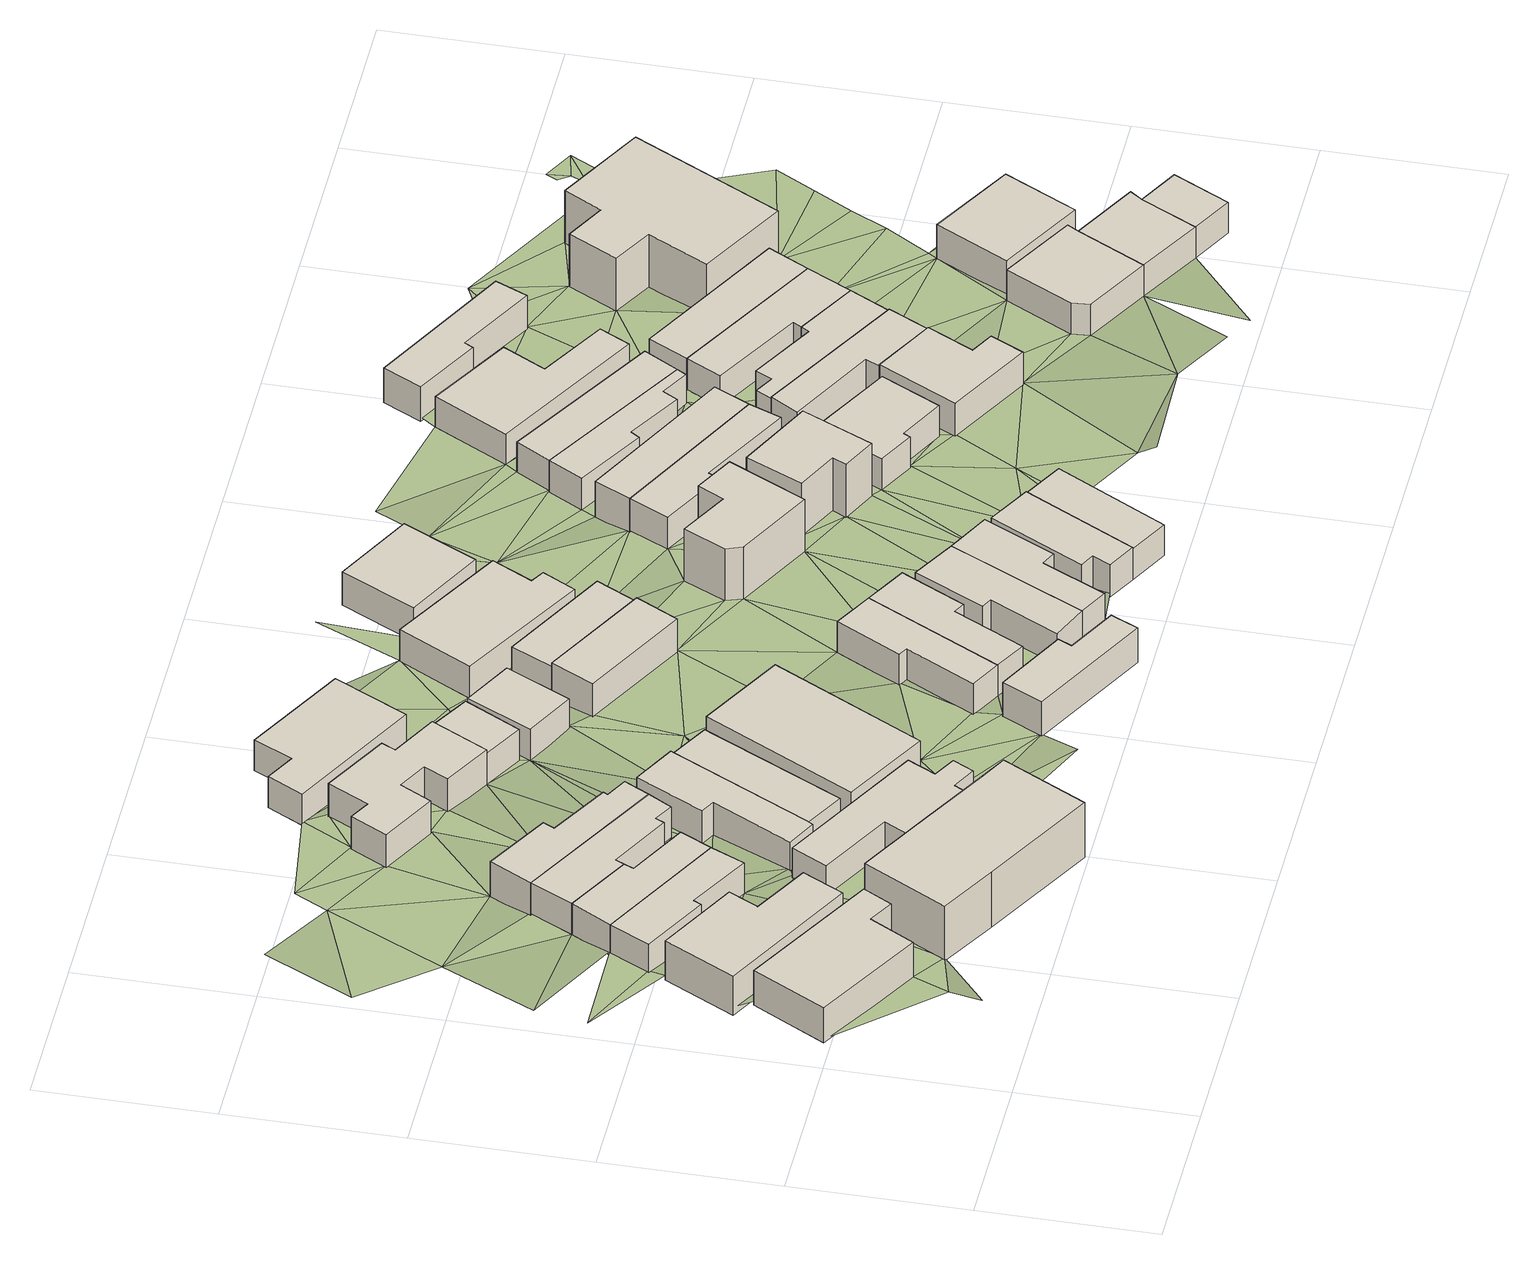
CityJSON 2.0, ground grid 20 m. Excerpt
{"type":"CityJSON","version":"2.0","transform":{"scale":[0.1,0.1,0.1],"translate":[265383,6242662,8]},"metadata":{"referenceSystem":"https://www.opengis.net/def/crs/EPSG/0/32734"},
"CityObjects":{
"building1":{"type":"Building","attributes":{"address":"27 Burns Road Salt River Cape Town","building":"house","building:levels":1,"building_height":4.1,"roof_height":15.31,"ground_height":11.21,"plus_code":"4FRW3F96+WQM"},"geometry":[{"type":"Solid","lod":"1","boundaries":[[[[0,1,2,3]],[[1,4,5,2]],[[4,6,7,5]],[[6,8,9,7]],[[8,10,11,9]],[[10,0,3,11]],[[3,2,5,7,9,11]],[[10,8,6,4,1,0]]]]}]},
"building2":{"type":"Building","attributes":{"address":"25 Burns Road Salt River Cape Town","building":"house","building:levels":1,"building_height":4.1,"roof_height":15.31,"ground_height":11.21,"plus_code":"4FRW3F96+XQ3"},"geometry":[{"type":"Solid","lod":"1","boundaries":[[[[12,13,14,15]],[[13,16,17,14]],[[16,18,19,17]],[[18,20,21,19]],[[20,22,23,21]],[[22,12,15,23]],[[15,14,17,19,21,23]],[[22,20,18,16,13,12]]]]}]},
"building3":{"type":"Building","attributes":{"address":"23 Burns Road Salt River Cape Town","building":"house","building:levels":1,"building_height":4.1,"roof_height":14.21,"ground_height":10.11,"plus_code":"4FRW3F96+XRJ"},"geometry":[{"type":"Solid","lod":"1","boundaries":[[[[24,25,26,27]],[[25,28,29,26]],[[28,30,31,29]],[[30,32,33,31]],[[32,34,35,33]],[[34,24,27,35]],[[27,26,29,31,33,35]],[[34,32,30,28,25,24]]]]}]},
"building4":{"type":"Building","attributes":{"address":"Madrassah Al Shafi-Iy-Yah 18 Coleridge Road Salt River Cape Town","building":"civic","building:levels":2,"amenity":"community_centre","building_height":6.9,"roof_height":17.6,"ground_height":10.7,"plus_code":"4FRW3F96+VVJ"},"geometry":[{"type":"Solid","lod":"1","boundaries":[[[[36,37,38,39]],[[37,40,41,38]],[[40,42,43,41]],[[42,44,45,43]],[[44,46,47,45]],[[46,48,49,47]],[[48,36,39,49]],[[39,38,41,43,45,47,49]],[[48,46,44,42,40,37,36]]]]}]},
"building5":{"type":"Building","attributes":{"address":"21 Burns Road Salt River Cape Town","building":"house","building:levels":1,"building_height":4.1,"roof_height":14.21,"ground_height":10.11,"plus_code":"4FRW3FC6+2R3"},"geometry":[{"type":"Solid","lod":"1","boundaries":[[[[25,24,27,26]],[[24,50,51,27]],[[50,52,53,51]],[[52,54,55,53]],[[54,56,57,55]],[[56,25,26,57]],[[26,27,51,53,55,57]],[[56,54,52,50,24,25]]]]}]},
"building6":{"type":"Building","attributes":{"address":"19 Burns Road Salt River Cape Town","building":"house","building:levels":1,"building_height":4.1,"roof_height":14.21,"ground_height":10.11,"plus_code":"4FRW3FC6+2RG"},"geometry":[{"type":"Solid","lod":"1","boundaries":[[[[56,54,55,57]],[[54,58,59,55]],[[58,60,61,59]],[[60,62,63,61]],[[62,64,65,63]],[[64,66,67,65]],[[66,68,69,67]],[[68,56,57,69]],[[57,55,59,61,63,65,67,69]],[[68,66,64,62,60,58,54,56]]]]}]},
"building7":{"type":"Building","attributes":{"address":"Coleridge Road Salt River Cape Town","building":"house","building:levels":1,"building_height":4.1,"roof_height":14.37,"ground_height":10.27,"plus_code":"4FRW3F96+WV9"},"geometry":[{"type":"Solid","lod":"1","boundaries":[[[[37,36,70,71]],[[36,72,73,70]],[[72,74,75,73]],[[74,76,77,75]],[[76,78,79,77]],[[78,80,81,79]],[[80,82,83,81]],[[82,84,85,83]],[[84,86,87,85]],[[86,37,71,87]],[[71,70,73,75,77,79,81,83,85,87]],[[86,84,82,80,78,76,74,72,36,37]]]]}]},
"building8":{"type":"Building","attributes":{"address":"17 Burns Road Salt River Cape Town","building":"house","building:levels":1,"building_height":4.1,"roof_height":14.21,"ground_height":10.11,"plus_code":"4FRW3FC6+2RQ"},"geometry":[{"type":"Solid","lod":"1","boundaries":[[[[88,89,67,69]],[[89,90,91,67]],[[90,92,93,91]],[[92,94,95,93]],[[94,96,97,95]],[[96,98,99,97]],[[98,100,101,99]],[[100,88,69,101]],[[69,67,91,93,95,97,99,101]],[[100,98,96,94,92,90,89,88]]]]}]},
"building9":{"type":"Building","attributes":{"address":"16 Tennyson Street Salt River Cape Town","building":"house","building:levels":1,"building_height":4.1,"roof_height":14.21,"ground_height":10.11,"plus_code":"4FRW3F96+XV7"},"geometry":[{"type":"Solid","lod":"1","boundaries":[[[[102,103,104,105]],[[103,106,107,104]],[[106,108,109,107]],[[108,110,111,109]],[[110,112,113,111]],[[112,114,115,113]],[[114,102,105,115]],[[105,104,107,109,111,113,115]],[[114,112,110,108,106,103,102]]]]}]},
"building10":{"type":"Building","attributes":{"address":"18 Tennyson Street Salt River Cape Town","building":"house","building:levels":1,"building_height":4.1,"roof_height":13.71,"ground_height":9.61,"plus_code":"4FRW3F96+XVH"},"geometry":[{"type":"Solid","lod":"1","boundaries":[[[[102,114,116,117]],[[114,118,119,116]],[[118,120,121,119]],[[120,102,117,121]],[[117,116,119,121]],[[120,118,114,102]]]]}]},
"building11":{"type":"Building","attributes":{"address":"15 Burns Road Salt River Cape Town","building":"house","building:levels":1,"building_height":4.1,"roof_height":13.68,"ground_height":9.58,"plus_code":"4FRW3FC6+4V4"},"geometry":[{"type":"Solid","lod":"1","boundaries":[[[[122,123,124,125]],[[123,126,127,124]],[[126,128,129,127]],[[128,130,131,129]],[[130,132,133,131]],[[132,134,135,133]],[[134,136,137,135]],[[136,138,139,137]],[[138,140,141,139]],[[140,142,143,141]],[[142,144,145,143]],[[144,122,125,145]],[[125,124,127,129,131,133,135,137,139,141,143,145]],[[144,142,140,138,136,134,132,130,128,126,123,122]]]]}]},
"building12":{"type":"Building","attributes":{"address":"20 Tennyson Street Salt River Cape Town","building":"house","building:levels":1,"building_height":4.1,"roof_height":14.37,"ground_height":10.27,"plus_code":"4FRW3F96+XW4"},"geometry":[{"type":"Solid","lod":"1","boundaries":[[[[146,147,148,149]],[[147,150,151,148]],[[150,152,153,151]],[[152,146,149,153]],[[149,148,151,153]],[[152,150,147,146]]]]}]},
"building13":{"type":"Building","attributes":{"address":"13 Burns Road Salt River Cape Town","building":"house","building:levels":1,"building_height":4.1,"roof_height":13.23,"ground_height":9.13,"plus_code":"4FRW3FC6+4WC"},"geometry":[{"type":"Solid","lod":"1","boundaries":[[[[154,155,156,157]],[[155,158,159,156]],[[158,160,161,159]],[[160,162,163,161]],[[162,164,165,163]],[[164,154,157,165]],[[157,156,159,161,163,165]],[[164,162,160,158,155,154]]]]}]},
"building14":{"type":"Building","attributes":{"address":"13 Tennyson Street Salt River Cape Town","building":"house","building:levels":1,"building_height":4.1,"roof_height":13.23,"ground_height":9.13,"plus_code":"4FRW3FC6+3WM"},"geometry":[{"type":"Solid","lod":"1","boundaries":[[[[123,122,166,167]],[[122,168,169,166]],[[168,170,171,169]],[[170,123,167,171]],[[167,166,169,171]],[[170,168,122,123]]]]}]},
"building15":{"type":"Building","attributes":{"address":"19 Coleridge Road Salt River Cape Town","building":"house","building:levels":1,"building_height":4.1,"roof_height":14.64,"ground_height":10.54,"plus_code":"4FRW3F97+V26"},"geometry":[{"type":"Solid","lod":"1","boundaries":[[[[172,173,174,175]],[[173,176,177,174]],[[176,178,179,177]],[[178,180,181,179]],[[180,182,183,181]],[[182,172,175,183]],[[175,174,177,179,181,183]],[[182,180,178,176,173,172]]]]}]},
"building16":{"type":"Building","attributes":{"address":"13A Tennyson Street Salt River Cape Town","building":"house","building:levels":1,"building_height":4.1,"roof_height":13.23,"ground_height":9.13,"plus_code":"4FRW3FC6+3W9"},"geometry":[{"type":"Solid","lod":"1","boundaries":[[[[184,185,186,187]],[[185,188,189,186]],[[188,190,191,189]],[[190,184,187,191]],[[187,186,189,191]],[[190,188,185,184]]]]}]},
"building17":{"type":"Building","attributes":{"address":"22 Tennyson Street Salt River Cape Town","building":"house","building:levels":1,"building_height":4.1,"roof_height":14.07,"ground_height":9.97,"plus_code":"4FRW3F96+WX9"},"geometry":[{"type":"Solid","lod":"1","boundaries":[[[[192,193,194,195]],[[193,196,197,194]],[[196,198,199,197]],[[198,200,201,199]],[[200,202,203,201]],[[202,192,195,203]],[[195,194,197,199,201,203]],[[202,200,198,196,193,192]]]]}]},
"building18":{"type":"Building","attributes":{"address":"14 Coleridge Road Salt River Cape Town","building":"house","building:levels":1,"building_height":4.1,"roof_height":13.71,"ground_height":9.61,"plus_code":"4FRW3FC6+2XW"},"geometry":[{"type":"Solid","lod":"1","boundaries":[[[[204,205,206,207]],[[205,208,209,206]],[[208,210,211,209]],[[210,204,207,211]],[[207,206,209,211]],[[210,208,205,204]]]]}]},
"building19":{"type":"Building","attributes":{"address":"24 Tennyson Street Salt River Cape Town","building":"house","building:levels":1,"building_height":4.1,"roof_height":14.07,"ground_height":9.97,"plus_code":"4FRW3F97+W2G"},"geometry":[{"type":"Solid","lod":"1","boundaries":[[[[192,202,203,195]],[[202,212,213,203]],[[212,214,215,213]],[[214,216,217,215]],[[216,218,219,217]],[[218,192,195,219]],[[195,203,213,215,217,219]],[[218,216,214,212,202,192]]]]}]},
"building20":{"type":"Building","attributes":{"address":"12 Coleridge Road Salt River Cape Town","building":"house","building:levels":1,"building_height":4.1,"roof_height":13.23,"ground_height":9.13,"plus_code":"4FRW3FC6+3X5"},"geometry":[{"type":"Solid","lod":"1","boundaries":[[[[220,221,222,223]],[[221,224,225,222]],[[224,226,227,225]],[[226,220,223,227]],[[223,222,225,227]],[[226,224,221,220]]]]}]},
"building21":{"type":"Building","attributes":{"address":"26 Tennyson Street Salt River Cape Town","building":"house","building:levels":1,"building_height":4.1,"roof_height":14.07,"ground_height":9.97,"plus_code":"4FRW3F97+V2X"},"geometry":[{"type":"Solid","lod":"1","boundaries":[[[[228,229,230,231]],[[229,232,233,230]],[[232,234,235,233]],[[234,236,237,235]],[[236,238,239,237]],[[238,228,231,239]],[[231,230,233,235,237,239]],[[238,236,234,232,229,228]]]]}]},
"building22":{"type":"Building","attributes":{"address":"10 Coleridge Road Salt River Cape Town","building":"house","building:levels":1,"building_height":4.1,"roof_height":13.23,"ground_height":9.13,"plus_code":"4FRW3FC6+3XX"},"geometry":[{"type":"Solid","lod":"1","boundaries":[[[[240,241,242,243]],[[241,244,245,242]],[[244,246,247,245]],[[246,248,249,247]],[[248,250,251,249]],[[250,240,243,251]],[[243,242,245,247,249,251]],[[250,248,246,244,241,240]]]]}]},
"building23":{"type":"Building","attributes":{"address":"28 Tennyson Street Salt River Cape Town","building":"house","building:levels":1,"building_height":4.1,"roof_height":14.07,"ground_height":9.97,"plus_code":"4FRW3F97+W33"},"geometry":[{"type":"Solid","lod":"1","boundaries":[[[[228,238,239,231]],[[238,252,253,239]],[[252,254,255,253]],[[254,256,257,255]],[[256,258,259,257]],[[258,228,231,259]],[[231,239,253,255,257,259]],[[258,256,254,252,238,228]]]]}]},
"building24":{"type":"Building","attributes":{"address":"30 Tennyson Street Salt River Cape Town","building":"house","building:levels":1,"building_height":4.1,"roof_height":14.07,"ground_height":9.97,"plus_code":"4FRW3F97+V3Q"},"geometry":[{"type":"Solid","lod":"1","boundaries":[[[[260,261,262,263]],[[261,264,265,262]],[[264,266,267,265]],[[266,268,269,267]],[[268,270,271,269]],[[270,260,263,271]],[[263,262,265,267,269,271]],[[270,268,266,264,261,260]]]]}]},
"building25":{"type":"Building","attributes":{"address":"8 Coleridge Road Salt River Cape Town","building":"house","building:levels":1,"building_height":4.1,"roof_height":13.13,"ground_height":9.03,"plus_code":"4FRW3FC7+42F"},"geometry":[{"type":"Solid","lod":"1","boundaries":[[[[272,273,274,275]],[[273,276,277,274]],[[276,278,279,277]],[[278,272,275,279]],[[275,274,277,279]],[[278,276,273,272]]]]}]},
"building26":{"type":"Building","attributes":{"address":"32 Tennyson Street Salt River Cape Town","building":"house","building:levels":1,"building_height":4.1,"roof_height":13.95,"ground_height":9.85,"plus_code":"4FRW3F97+V4F"},"geometry":[{"type":"Solid","lod":"1","boundaries":[[[[260,270,280,281]],[[270,282,283,280]],[[282,284,285,283]],[[284,260,281,285]],[[281,280,283,285]],[[284,282,270,260]]]]}]},
"building27":{"type":"Building","attributes":{"address":"17 Coleridge Road Salt River Cape Town","building":"house","building:levels":2,"building_height":6.9,"roof_height":16.37,"ground_height":9.47,"plus_code":"4FRW3FC7+233"},"geometry":[{"type":"Solid","lod":"1","boundaries":[[[[286,287,288,289]],[[287,290,291,288]],[[290,292,293,291]],[[292,294,295,293]],[[294,296,297,295]],[[296,298,299,297]],[[298,286,289,299]],[[289,288,291,293,295,297,299]],[[298,296,294,292,290,287,286]]]]}]},
"building28":{"type":"Building","attributes":{"address":"15 Tennyson Street Salt River Cape Town","building":"house","building:levels":2,"building_height":6.9,"roof_height":16.47,"ground_height":9.57,"plus_code":"4FRW3F97+X4M"},"geometry":[{"type":"Solid","lod":"1","boundaries":[[[[300,301,302,303]],[[301,304,305,302]],[[304,306,307,305]],[[306,308,309,307]],[[308,310,311,309]],[[310,300,303,311]],[[303,302,305,307,309,311]],[[310,308,306,304,301,300]]]]}]},
"building29":{"type":"Building","attributes":{"address":"15 Coleridge Road Salt River Cape Town","building":"house","building:levels":1,"building_height":4.1,"roof_height":13.67,"ground_height":9.57,"plus_code":"4FRW3FC7+24C"},"geometry":[{"type":"Solid","lod":"1","boundaries":[[[[312,313,314,315]],[[313,316,317,314]],[[316,318,319,317]],[[318,320,321,319]],[[320,322,323,321]],[[322,312,315,323]],[[315,314,317,319,321,323]],[[322,320,318,316,313,312]]]]}]},
"building30":{"type":"Building","attributes":{"address":"13 Coleridge Road Salt River Cape Town","building":"house","building:levels":1,"building_height":4.1,"roof_height":13.67,"ground_height":9.57,"plus_code":"4FRW3FC7+24P"},"geometry":[{"type":"Solid","lod":"1","boundaries":[[[[324,325,323,315]],[[325,326,327,323]],[[326,328,329,327]],[[328,324,315,329]],[[315,323,327,329]],[[328,326,325,324]]]]}]},
"building31":{"type":"Building","attributes":{"address":"17 Tennyson Street Salt River Cape Town","building":"house","building:levels":1,"building_height":4.1,"roof_height":13.67,"ground_height":9.57,"plus_code":"4FRW3F97+X57"},"geometry":[{"type":"Solid","lod":"1","boundaries":[[[[330,331,332,333]],[[331,334,335,332]],[[334,336,337,335]],[[336,338,339,337]],[[338,340,341,339]],[[340,330,333,341]],[[333,332,335,337,339,341]],[[340,338,336,334,331,330]]]]}]},
"building32":{"type":"Building","attributes":{"address":"Coleridge Road Salt River Cape Town","building":"house","building:levels":1,"building_height":4.1,"roof_height":13.25,"ground_height":9.15,"plus_code":"4FRW3FC7+348"},"geometry":[{"type":"Solid","lod":"1","boundaries":[[[[342,343,344,345]],[[343,346,347,344]],[[346,348,349,347]],[[348,350,351,349]],[[350,352,353,351]],[[352,354,355,353]],[[354,356,357,355]],[[356,342,345,357]],[[345,344,347,349,351,353,355,357]],[[356,354,352,350,348,346,343,342]]]]}]},
"building33":{"type":"Building","attributes":{"address":"Coleridge Road Salt River Cape Town","building":"house","building:levels":1,"building_height":4.1,"roof_height":13.25,"ground_height":9.15,"plus_code":"4FRW3FC7+35C"},"geometry":[{"type":"Solid","lod":"1","boundaries":[[[[358,359,357,345]],[[359,360,361,357]],[[360,362,363,361]],[[362,358,345,363]],[[345,357,361,363]],[[362,360,359,358]]]]}]},
"building34":{"type":"Building","attributes":{"address":"22 Cecil Road Salt River Cape Town","building":"house","building:levels":1,"building_height":4.1,"roof_height":13.95,"ground_height":9.85,"plus_code":"4FRW3F97+W6R"},"geometry":[{"type":"Solid","lod":"1","boundaries":[[[[364,365,366,367]],[[365,368,369,366]],[[368,370,371,369]],[[370,372,373,371]],[[372,374,375,373]],[[374,364,367,375]],[[367,366,369,371,373,375]],[[374,372,370,368,365,364]]]]}]},
"building35":{"type":"Building","attributes":{"address":"20 Cecil Road Salt River Cape Town","building":"house","building:levels":1,"building_height":4.1,"roof_height":13.67,"ground_height":9.57,"plus_code":"4FRW3F97+X5Q"},"geometry":[{"type":"Solid","lod":"1","boundaries":[[[[376,377,378,379]],[[377,380,381,378]],[[380,382,383,381]],[[382,365,384,383]],[[365,364,385,384]],[[364,376,379,385]],[[379,378,381,383,384,385]],[[364,365,382,380,377,376]]]]}]},
"building36":{"type":"Building","attributes":{"address":"7 Coleridge Road Salt River Cape Town","building":"house","building:levels":1,"building_height":4.1,"roof_height":13.25,"ground_height":9.15,"plus_code":"4FRW3FC7+35R"},"geometry":[{"type":"Solid","lod":"1","boundaries":[[[[386,387,388,389]],[[387,390,391,388]],[[390,392,393,391]],[[392,394,395,393]],[[394,396,397,395]],[[396,386,389,397]],[[389,388,391,393,395,397]],[[396,394,392,390,387,386]]]]}]},
"building37":{"type":"Building","attributes":{"address":"18 Cecil Road Salt River Cape Town","building":"house","building:levels":1,"building_height":4.1,"roof_height":13.47,"ground_height":9.37,"plus_code":"4FRW3F97+X6V"},"geometry":[{"type":"Solid","lod":"1","boundaries":[[[[376,398,399,400]],[[398,401,402,399]],[[401,403,404,402]],[[403,405,406,404]],[[405,407,408,406]],[[407,409,410,408]],[[409,377,411,410]],[[377,376,400,411]],[[400,399,402,404,406,408,410,411]],[[377,409,407,405,403,401,398,376]]]]}]},
"building38":{"type":"Building","attributes":{"address":"16 Cecil Road Salt River Cape Town","building":"house","building:levels":1,"building_height":4.1,"roof_height":13.47,"ground_height":9.37,"plus_code":"4FRW3FC7+267"},"geometry":[{"type":"Solid","lod":"1","boundaries":[[[[398,412,413,399]],[[412,414,415,413]],[[414,416,417,415]],[[416,418,419,417]],[[418,401,402,419]],[[401,398,399,402]],[[399,413,415,417,419,402]],[[401,418,416,414,412,398]]]]}]},
"building39":{"type":"Building","attributes":{"address":"5 Coleridge Road Salt River Cape Town","building":"house","building:levels":1,"building_height":4.1,"roof_height":13.25,"ground_height":9.15,"plus_code":"4FRW3FC7+45P"},"geometry":[{"type":"Solid","lod":"1","boundaries":[[[[420,421,422,423]],[[421,424,425,422]],[[424,426,427,425]],[[426,428,429,427]],[[428,430,431,429]],[[430,420,423,431]],[[423,422,425,427,429,431]],[[430,428,426,424,421,420]]]]}]},
"building40":{"type":"Building","attributes":{"address":"14 Cecil Road Salt River Cape Town","building":"house","building:levels":1,"building_height":4.1,"roof_height":13.47,"ground_height":9.37,"plus_code":"4FRW3FC7+26P"},"geometry":[{"type":"Solid","lod":"1","boundaries":[[[[432,433,434,413]],[[433,435,436,434]],[[435,437,415,436]],[[437,432,413,415]],[[413,434,436,415]],[[437,435,433,432]]]]}]},
"building41":{"type":"Building","attributes":{"address":"29 Cecil Road Salt River Cape Town","building":"house","building:levels":1,"building_height":4.1,"roof_height":13.88,"ground_height":9.78,"plus_code":"4FRW3F97+W74"},"geometry":[{"type":"Solid","lod":"1","boundaries":[[[[438,439,440,441]],[[439,442,443,440]],[[442,444,445,443]],[[444,446,447,445]],[[446,448,449,447]],[[448,438,441,449]],[[441,440,443,445,447,449]],[[448,446,444,442,439,438]]]]}]},
"building42":{"type":"Building","attributes":{"address":"Tennyson Street Salt River Cape Town","building":"house","building:levels":1,"building_height":4.1,"roof_height":13.88,"ground_height":9.78,"plus_code":"4FRW3F97+V8M"},"geometry":[{"type":"Solid","lod":"1","boundaries":[[[[439,438,441,440]],[[438,450,451,441]],[[450,452,453,451]],[[452,454,455,453]],[[454,439,440,455]],[[440,441,451,453,455]],[[454,452,450,438,439]]]]}]},
"building43":{"type":"Building","attributes":{"address":"27 Cecil Road Salt River Cape Town","building":"house","building:levels":1,"building_height":4.1,"roof_height":13.88,"ground_height":9.78,"plus_code":"4FRW3F97+W8V"},"geometry":[{"type":"Solid","lod":"1","boundaries":[[[[456,457,458,459]],[[457,460,461,458]],[[460,462,463,461]],[[462,456,459,463]],[[459,458,461,463]],[[462,460,457,456]]]]}]},
"building44":{"type":"Building","attributes":{"address":"Tennyson Street Salt River Cape Town","building":"house","building:levels":1,"building_height":4.1,"roof_height":13.92,"ground_height":9.82,"plus_code":"4FRW3F97+V8H"},"geometry":[{"type":"Solid","lod":"1","boundaries":[[[[452,450,451,453]],[[450,464,465,451]],[[464,466,467,465]],[[466,452,453,467]],[[453,451,465,467]],[[466,464,450,452]]]]}]},
"building45":{"type":"Building","attributes":{"address":"8 Cecil Road Salt River Cape Town","building":"kindergarten","building:levels":2,"building_height":6.9,"roof_height":15.92,"ground_height":9.02,"plus_code":"4FRW3FC7+374"},"geometry":[{"type":"Solid","lod":"1","boundaries":[[[[468,469,470,471]],[[469,472,473,470]],[[472,474,475,473]],[[474,476,477,475]],[[476,478,479,477]],[[478,480,481,479]],[[480,482,483,481]],[[482,468,471,483]],[[471,470,473,475,477,479,481,483]],[[482,480,478,476,474,472,469,468]]]]}]},
"terrain1":{"type":"TINRelief","geometry":[{"type":"CompositeSurface","lod":"1","boundaries":[[[484,4,485]],[[486,484,487]],[[4,484,486]],[[488,489,490]],[[491,492,493]],[[490,494,488]],[[8,4,486]],[[6,4,8]],[[492,491,10]],[[30,490,489]],[[495,496,56]],[[56,496,494]],[[8,486,497]],[[489,20,30]],[[10,8,497]],[[495,498,499]],[[497,492,10]],[[20,500,501]],[[20,32,30]],[[498,502,499]],[[68,495,56]],[[497,503,492]],[[501,492,503]],[[32,20,34]],[[497,504,503]],[[34,20,501]],[[68,100,495]],[[504,497,505]],[[100,498,495]],[[503,506,501]],[[501,506,34]],[[503,504,507]],[[507,504,505]],[[52,508,54]],[[509,34,506]],[[24,34,509]],[[54,508,58]],[[508,52,50]],[[509,506,510]],[[58,508,60]],[[498,100,511]],[[511,512,498]],[[509,513,24]],[[60,508,50]],[[50,24,514]],[[510,506,515]],[[50,514,60]],[[513,514,24]],[[510,516,517]],[[518,511,100]],[[519,518,100]],[[511,520,512]],[[60,64,62]],[[64,60,514]],[[516,510,515]],[[515,506,80]],[[521,519,522]],[[36,48,74]],[[64,514,66]],[[36,74,72]],[[520,523,512]],[[514,524,66]],[[525,518,519]],[[521,526,527]],[[66,524,527]],[[80,78,76]],[[48,528,74]],[[122,519,521]],[[529,520,530]],[[80,531,515]],[[150,516,515]],[[529,523,520]],[[525,519,122]],[[532,518,525]],[[76,531,80]],[[74,533,76]],[[185,521,527]],[[534,531,76]],[[532,525,535]],[[185,527,524]],[[74,528,533]],[[120,516,150]],[[534,76,533]],[[529,128,523]],[[185,524,102]],[[122,521,185]],[[536,102,120]],[[523,128,162]],[[534,533,537]],[[147,531,534]],[[168,122,185]],[[128,538,123]],[[185,102,539]],[[150,536,120]],[[537,540,534]],[[536,539,102]],[[128,123,162]],[[541,534,540]],[[168,185,184]],[[150,147,536]],[[540,537,202]],[[147,534,541]],[[123,170,162]],[[184,170,168]],[[539,536,542]],[[212,202,537]],[[180,212,537]],[[170,543,162]],[[540,198,541]],[[543,170,184]],[[539,542,205]],[[164,162,543]],[[542,536,544]],[[545,236,180]],[[544,536,147]],[[190,539,205]],[[546,543,184]],[[180,236,212]],[[546,184,190]],[[547,236,545]],[[147,541,193]],[[234,212,236]],[[205,548,190]],[[547,549,236]],[[546,190,548]],[[193,544,147]],[[543,550,164]],[[214,212,232]],[[550,543,546]],[[232,212,234]],[[551,549,547]],[[552,164,550]],[[214,232,216]],[[250,546,548]],[[216,232,229]],[[544,193,290]],[[193,192,290]],[[553,554,551]],[[218,216,229]],[[551,554,254]],[[548,221,250]],[[544,287,555]],[[554,553,556]],[[550,557,558]],[[544,290,287]],[[554,256,254]],[[550,244,557]],[[229,228,218]],[[218,292,192]],[[221,555,286]],[[555,287,286]],[[240,250,221]],[[292,290,192]],[[559,256,554]],[[292,218,228]],[[560,557,244]],[[241,240,244]],[[256,559,258]],[[221,286,313]],[[221,312,240]],[[240,561,244]],[[560,244,561]],[[562,228,258]],[[258,559,260]],[[313,286,298]],[[292,228,562]],[[221,313,312]],[[563,564,284]],[[312,561,240]],[[565,560,561]],[[313,298,296]],[[292,562,304]],[[258,260,334]],[[292,304,294]],[[564,566,284]],[[258,567,562]],[[565,561,568]],[[569,313,296]],[[562,570,304]],[[328,561,312]],[[258,334,567]],[[304,571,294]],[[569,296,294]],[[260,284,572]],[[343,561,328]],[[568,561,358]],[[571,569,294]],[[284,566,572]],[[569,571,573]],[[358,561,343]],[[334,260,574]],[[572,574,260]],[[572,566,575]],[[571,576,573]],[[567,334,331]],[[328,577,343]],[[362,568,358]],[[568,387,578]],[[567,331,579]],[[579,576,571]],[[568,362,387]],[[580,574,572]],[[581,574,582]],[[577,328,583]],[[579,331,584]],[[582,574,580]],[[572,575,585]],[[584,576,579]],[[586,575,587]],[[576,584,588]],[[387,386,578]],[[572,585,580]],[[589,590,577]],[[576,588,591]],[[584,331,330]],[[592,588,584]],[[592,591,588]],[[593,582,580]],[[583,589,577]],[[594,591,592]],[[575,586,585]],[[362,360,387]],[[583,591,594]],[[582,593,330]],[[584,330,595]],[[583,594,596]],[[583,597,589]],[[598,589,597]],[[599,594,600]],[[596,594,599]],[[597,583,596]],[[330,593,595]],[[597,596,601]],[[360,390,387]],[[597,601,602]],[[603,386,604]],[[585,586,448]],[[418,596,599]],[[360,602,601]],[[605,364,606]],[[585,446,605]],[[396,604,386]],[[599,403,401]],[[360,601,435]],[[418,599,401]],[[446,585,448]],[[435,390,360]],[[607,438,586]],[[396,394,392]],[[586,438,448]],[[390,435,392]],[[604,396,608]],[[364,605,444]],[[605,446,444]],[[376,364,444]],[[608,396,609]],[[392,609,396]],[[435,610,392]],[[435,611,610]],[[438,612,450]],[[610,609,392]],[[435,613,611]],[[456,398,376]],[[376,444,456]],[[412,398,614]],[[615,444,442]],[[615,456,444]],[[398,456,614]],[[610,611,616]],[[617,609,610]],[[613,412,614]],[[618,609,617]],[[611,613,619]],[[615,442,620]],[[618,621,622]],[[614,619,613]],[[617,621,618]],[[614,456,623]],[[442,439,620]],[[623,624,614]],[[614,624,619]],[[620,439,454]],[[625,626,617]],[[621,617,627]],[[626,627,617]],[[623,456,628]],[[626,625,627]],[[629,619,624]],[[630,623,628]],[[627,631,621]],[[619,629,632]],[[632,633,619]],[[633,468,619]],[[631,627,468]],[[634,631,635]],[[468,635,631]],[[636,635,468]],[[637,638,639]],[[637,635,636]],[[636,638,637]]]}]}
},
"vertices":[
[64,287,27],[17,203,27],[17,203,73],[64,287,73],[143,134,27],[143,134,73],[172,185,27],[172,185,73],[201,169,27],[201,169,73],[220,202,27],[220,202,73],
[50,306,21],[209,222,21],[209,222,73],[50,306,73],[234,269,21],[234,269,73],[169,304,21],[169,304,73],[187,338,21],[187,338,73],[94,387,21],[94,387,73],
[269,374,21],[122,451,21],[122,451,62],[269,374,62],[98,405,21],[98,405,62],[174,365,21],[174,365,62],[179,374,21],[179,374,62],[251,335,21],[251,335,62],
[400,113,23],[318,158,23],[318,158,96],[400,113,96],[233,204,23],[233,204,96],[180,108,23],[180,108,96],[245,72,23],[245,72,96],[378,0,23],[378,0,96],[431,97,23],[431,97,96],
[288,410,21],[288,410,62],[219,446,21],[219,446,62],[224,457,21],[224,457,62],[149,497,21],[149,497,62],
[229,467,21],[229,467,62],[300,430,21],[300,430,62],[305,440,21],[305,440,62],[327,428,21],[327,428,62],[343,455,21],[343,455,62],[174,546,21],[174,546,62],
[400,113,64],[318,158,64],[418,146,23],[418,146,64],[446,132,23],[446,132,64],[459,156,23],[459,156,64],[433,170,23],[433,170,64],[450,202,23],[450,202,64],[283,291,23],[283,291,64],[260,250,23],[260,250,64],[344,205,23],[344,205,64],
[174,546,16],[343,455,16],[359,484,16],[359,484,62],[334,497,16],[334,497,62],[337,502,16],[337,502,62],[268,540,16],[268,540,62],[275,553,16],[275,553,62],[200,594,16],[200,594,62],
[418,447,16],[368,473,16],[368,473,62],[418,447,62],[327,395,16],[327,395,62],[343,387,16],[343,387,62],[294,295,16],[294,295,62],[328,278,16],[328,278,62],[333,286,16],[333,286,62],
[333,286,57],[418,447,57],[382,260,16],[382,260,57],[466,421,16],[466,421,57],
[388,636,11],[423,701,11],[423,701,57],[388,636,57],[369,729,11],[369,729,57],[377,745,11],[377,745,57],[300,786,11],[300,786,57],[275,739,11],[275,739,57],[251,752,11],[251,752,57],[228,710,11],[228,710,57],[293,676,11],[293,676,57],[313,712,11],[313,712,57],[347,694,11],[347,694,57],[332,666,11],[332,666,57],
[484,196,16],[578,369,16],[578,369,64],[484,196,64],[479,422,16],[479,422,64],[385,249,16],[385,249,64],
[362,877,11],[339,833,11],[339,833,52],[362,877,52],[305,851,11],[305,851,52],[283,810,11],[283,810,52],[435,731,11],[435,731,52],[479,815,11],[479,815,52],
[388,636,52],[423,701,52],[434,611,11],[434,611,52],[469,675,11],[469,675,52],
[570,85,20],[711,12,20],[711,12,66],[570,85,66],[726,43,20],[726,43,66],[668,73,20],[668,73,66],[676,89,20],[676,89,66],[594,131,20],[594,131,66],
[474,674,11],[436,600,11],[436,600,52],[474,674,52],[494,570,11],[494,570,52],[532,644,11],[532,644,52],
[710,297,20],[665,321,20],[665,321,61],[710,297,61],[624,247,20],[624,247,61],[635,241,20],[635,241,61],[591,162,20],[591,162,61],[627,143,20],[627,143,61],
[667,534,11],[543,599,11],[543,599,57],[667,534,57],[517,550,11],[517,550,57],[641,486,11],[641,486,57],
[663,124,20],[663,124,61],[706,205,20],[706,205,61],[719,198,20],[719,198,61],[758,271,20],[758,271,61],
[667,534,10],[692,581,10],[692,581,52],[667,534,52],[567,646,10],[567,646,52],[543,599,10],[543,599,52],
[812,230,20],[761,258,20],[761,258,61],[812,230,61],[720,178,20],[720,178,61],[732,172,20],[732,172,61],[690,93,20],[690,93,61],[733,75,20],[733,75,61],
[695,639,10],[679,648,10],[679,648,52],[695,639,52],[704,694,10],[704,694,52],[572,766,10],[572,766,52],[526,682,10],[526,682,52],[674,601,10],[674,601,52],
[766,58,20],[766,58,61],[803,131,20],[803,131,61],[820,123,20],[820,123,61],[862,205,20],[862,205,61],
[916,172,18],[866,199,18],[866,199,61],[916,172,61],[808,91,18],[808,91,61],[825,83,18],[825,83,61],[814,62,18],[814,62,61],[847,45,18],[847,45,61],
[747,797,7],[655,844,7],[655,844,51],[747,797,51],[611,759,7],[611,759,51],[703,712,7],[703,712,51],
[847,45,59],[916,172,59],[893,21,18],[893,21,59],[963,147,18],[963,147,59],
[756,502,15],[732,454,15],[732,454,84],[756,502,84],[739,435,15],[739,435,84],[829,389,15],[829,389,84],[875,478,15],[875,478,84],[829,502,15],[829,502,84],[813,472,15],[813,472,84],
[972,420,15],[884,462,15],[884,462,85],[972,420,85],[853,397,15],[853,397,85],[901,374,15],[901,374,85],[893,358,15],[893,358,85],[933,339,15],[933,339,85],
[827,574,15],[804,529,15],[804,529,57],[827,574,57],[879,490,15],[879,490,57],[885,502,15],[885,502,57],[991,447,15],[991,447,57],[1006,484,15],[1006,484,57],
[827,574,10],[1006,484,10],[1027,525,10],[1027,525,57],[848,615,10],[848,615,57],
[1079,358,16],[984,408,16],[984,408,57],[1079,358,57],[944,331,16],[944,331,57],[986,309,16],[986,309,57],[990,317,16],[990,317,57],[1043,290,16],[1043,290,57],
[879,670,10],[856,631,10],[856,631,52],[879,670,52],[935,586,10],[935,586,52],[942,596,10],[942,596,52],[1005,560,10],[1005,560,52],[1015,577,10],[1015,577,52],[1047,559,10],[1047,559,52],[1054,570,10],[1054,570,52],
[879,670,12],[1054,570,12],[1077,609,12],[1077,609,52],[902,709,12],[902,709,52],
[1166,327,14],[1095,364,14],[1095,364,59],[1166,327,59],[1047,274,14],[1047,274,59],[1145,222,14],[1145,222,59],[1165,260,14],[1165,260,59],[1138,274,14],[1138,274,59],
[1190,373,14],[1022,464,14],[1022,464,57],[1190,373,57],[1002,432,14],[1002,432,57],[1103,380,14],[1103,380,57],[1095,364,57],[1166,327,57],
[959,807,12],[912,723,12],[912,723,52],[959,807,52],[1085,627,12],[1085,627,52],[1104,662,12],[1104,662,52],[1027,705,12],[1027,705,52],[1054,754,12],[1054,754,52],
[1215,419,14],[1215,419,55],[1190,373,55],[1145,457,14],[1145,457,55],[1139,448,14],[1139,448,55],[1064,489,14],[1064,489,55],[1054,470,14],[1054,470,55],[1032,482,14],[1032,482,55],[1022,464,55],
[1242,470,14],[1242,470,55],[1070,563,14],[1070,563,55],[1048,523,14],[1048,523,55],[1151,467,14],[1151,467,55],
[995,869,6],[972,825,6],[972,825,52],[995,869,52],[1047,785,6],[1047,785,52],[1053,795,6],[1053,795,52],[1143,747,6],[1143,747,52],[1160,784,6],[1160,784,52],
[1242,470,12],[1267,516,12],[1267,516,55],[1094,608,12],[1094,608,55],[1070,563,12],
[1312,128,18],[1354,206,18],[1354,206,59],[1312,128,59],[1362,219,18],[1362,219,59],[1276,266,18],[1276,266,59],[1235,190,18],[1235,190,59],[1237,169,18],[1237,169,59],
[1385,88,18],[1385,88,59],[1419,152,18],[1419,152,59],[1429,166,18],[1429,166,59],
[1335,352,14],[1290,269,14],[1290,269,59],[1335,352,59],[1388,216,14],[1388,216,59],[1432,299,14],[1432,299,59],
[1432,63,18],[1432,63,59],[1466,127,18],[1466,127,59],
[1391,683,9],[1289,737,9],[1289,737,79],[1391,683,79],[1265,694,9],[1265,694,79],[1219,718,9],[1219,718,79],[1189,662,9],[1189,662,79],[1235,637,9],[1235,637,79],[1198,568,9],[1198,568,79],[1300,513,9],[1300,513,79],
[126,93,27],[17,203,32],[180,108,27],[105,53,38],[0,450,27],[94,387,27],[98,405,27],[64,287,32],[209,222,27],[50,306,32],[122,451,27],[69,618,21],[9,509,27],[233,204,27],[143,755,16],[0,700,21],[169,304,27],[234,269,27],[52,803,21],[260,250,27],[251,200,27],[318,158,27],[283,291,27],[344,205,27],[251,450,21],[294,295,27],[328,278,27],[228,710,16],[164,794,16],[343,387,21],[327,395,21],[385,249,23],[382,260,23],[333,286,27],[293,676,16],[275,553,21],[251,752,16],[337,502,21],[268,540,21],[283,810,16],[368,473,21],[332,666,16],[334,497,21],[359,484,21],[548,42,27],[300,786,16],[275,739,16],[484,196,23],[313,712,16],[570,85,23],[502,200,23],[347,694,16],[502,450,16],[594,131,23],[369,729,16],[494,570,16],[591,162,23],[624,247,23],[517,550,16],[502,700,11],[641,486,15],[668,73,25],[526,682,11],[726,43,25],[567,646,11],[733,75,25],[572,766,11],[766,58,25],[508,831,8],[814,62,25],[808,91,20],[667,534,15],[825,83,20],[611,759,11],[621,865,8],[866,199,20],[703,712,10],[752,700,10],[893,358,16],[893,21,25],[917,36,25],[747,797,10],[965,129,18],[933,339,16],[780,778,10],[879,490,16],[901,374,16],[884,462,16],[1003,200,19],[885,502,16],[986,309,18],[1055,82,18],[991,447,16],[935,586,12],[815,841,7],[972,420,16],[1047,274,18],[990,317,18],[1043,290,18],[1027,525,16],[1002,432,16],[1145,222,18],[1185,66,24],[1060,63,25],[1003,450,16],[1005,560,16],[942,596,12],[1006,484,16],[1022,464,16],[1095,364,16],[1032,482,16],[1103,380,16],[1048,523,16],[1047,559,16],[1015,577,12],[1064,489,16],[1054,470,16],[1070,563,16],[1054,570,16],[972,825,12],[1047,785,12],[1165,260,18],[1138,274,18],[1255,28,24],[1053,795,12],[1143,747,10],[1189,662,10],[1198,568,14],[1287,10,24],[1267,516,14],[1254,450,14],[1290,269,18],[1235,637,10],[1219,718,10],[1160,784,10],[1300,513,14],[1388,216,18],[1194,820,10],[1174,810,10],[1342,362,14],[1374,413,14],[1265,694,10],[1254,700,10],[1289,737,10],[1432,299,18],[1395,455,14],[1438,310,18],[1370,727,10],[1420,499,14],[1446,545,14],[1375,736,10],[1392,734,9],[1433,760,9],[1400,753,9],[1397,779,9],[1390,766,9]
]}
